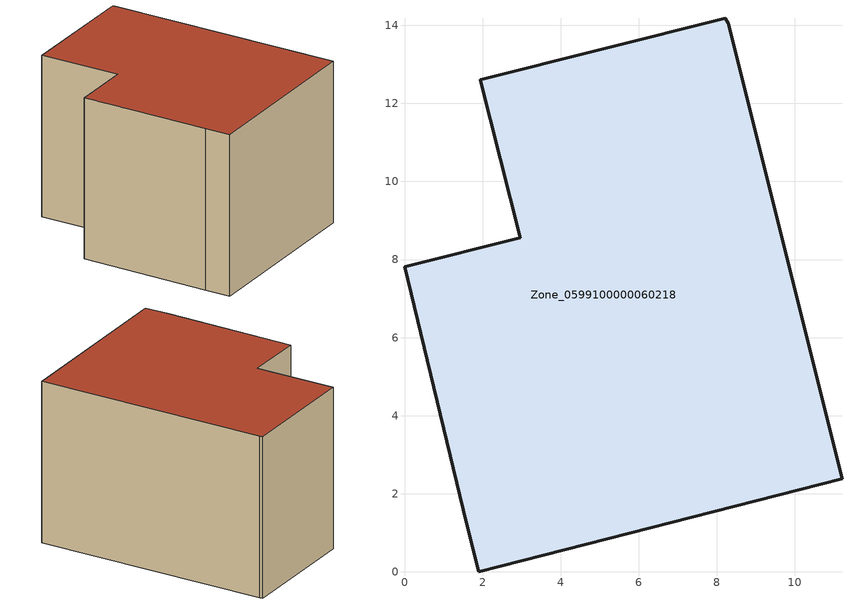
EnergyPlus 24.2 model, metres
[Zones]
Zone_0599100000060218
 floor ground (C_G): 0,7.81 2.96,8.56 1.94,12.6 8.21,14.19 8.29,14.05 11.2,2.39 1.9,0 1.58,1.27 z0
 wall outside (C_F): 2.96,8.56 0,7.81 1.58,1.27 1.9,0 11.2,2.39 8.29,14.05 8.21,14.19 1.94,12.6 2.96,8.56 z0:8.4
 roof outside (C_R): 11.2,2.39 8.29,14.05 8.21,14.19 1.94,12.6 2.96,8.56 0,7.81 1.58,1.27 1.9,0 z8.4
[BUILDING]
Pand.0599100000060218: North Axis=0; Terrain=City; Loads Convergence Tolerance Value=0.04; Temperature Convergence Tolerance Value=0.4; Solar Distribution=FullExterior; Maximum Number of Warmup Days=25; Minimum Number of Warmup Days=1
[Site:Location]
Rotterdam.The.Hague.AP_ZH_NLD Design_Conditions: Latitude=51.96; Longitude=4.45; Time Zone=1; Elevation=-4.5
[SITE:GROUNDTEMPERATURE:BUILDINGSURFACE]
18, 18, 18, 18, 18, 18, 18, 18, 18, 18, 18, 18
[MATERIAL] Thermal Absorptance=0.9; Solar Absorptance=0.7; Visible Absorptance=0.7
Name | Roughness | Thickness | Conductivity | Density | Specific Heat
G.TC.1992-2005 | MediumSmooth | 0.15 | 0.06 | 540 | 1210
F.TC.1992-2005 | Rough | 0.3 | 0.12 | 1920 | 840
R.TC.1992-2005 | MediumRough | 0.2 | 0.08 | 1500 | 1000
[CONSTRUCTION]
C_G: G.TC.1992-2005
C_F: F.TC.1992-2005
C_R: R.TC.1992-2005
[ZONE]
Zone_0599100000060218: Type=1; Multiplier=1; Ceiling Height=Autocalculate; Volume=Autocalculate; Floor Area=autocalculate; Part of Total Floor Area=Yes
[ZONEINFILTRATION:DESIGNFLOWRATE]
Infil_Zone_0599100000060218: Zone or ZoneList or Space or SpaceList=Zone_0599100000060218; Schedule=AlwaysOn; Design Flow Rate Calculation Method=Flow/Area; Flow Rate per Floor Area=0.0015; Constant Term Coefficient=1; Temperature Term Coefficient=0; Velocity Term Coefficient=0; Velocity Squared Term Coefficient=0
[HVACTEMPLATE:ZONE:IDEALLOADSAIRSYSTEM]
Zone_0599100000060218: Maximum Heating Supply Air Temperature=50; Minimum Cooling Supply Air Temperature=13; Maximum Heating Supply Air Humidity Ratio=0.0156; Minimum Cooling Supply Air Humidity Ratio=0.0077; Heating Limit=NoLimit; Cooling Limit=NoLimit; Dehumidification Control Type=ConstantSensibleHeatRatio; Cooling Sensible Heat Ratio=0.7; Dehumidification Setpoint=60; Humidification Control Type=None; Humidification Setpoint=30; Outdoor Air Method=None; Outdoor Air Flow Rate per Person=0.00944; Outdoor Air Flow Rate per Zone Floor Area=0; Outdoor Air Flow Rate per Zone=0; Demand Controlled Ventilation Type=None; Outdoor Air Economizer Type=NoEconomizer; Heat Recovery Type=None; Sensible Heat Recovery Effectiveness=0.7; Latent Heat Recovery Effectiveness=0.65
[ZONECONTROL:THERMOSTAT]
ThermostatControl_Zone_0599100000060218: Zone or ZoneList=Zone_0599100000060218; Control Type Schedule=DualSetpointControlType; Control 1=Thermostat_Zone_0599100000060218; Temperature Difference Between Cutout And Setpoint=0
[THERMOSTATSETPOINT:DUALSETPOINT]
Thermostat_Zone_0599100000060218: Heating Setpoint Temperature Schedule=HeatingSetpoint_Zone_0599100000060218; Cooling Setpoint Temperature Schedule=CoolingSetpoint_Zone_0599100000060218
[SCHEDULE:COMPACT]
HeatingSetpoint_Zone_0599100000060218: Through: 12/31, For: AllDays, Until: 24:00, 21
CoolingSetpoint_Zone_0599100000060218: Through: 12/31, For: AllDays, Until: 24:00, 24
DualSetpointControlType: Through: 12/31, For: AllDays, Until: 24:00, 4
AlwaysOn: Through: 12/31, For: AllDays, Until: 24:00, 1
